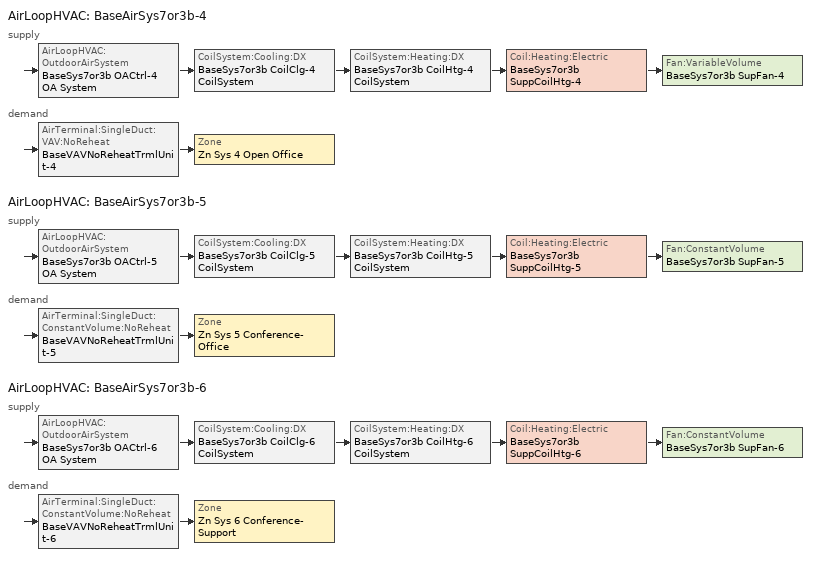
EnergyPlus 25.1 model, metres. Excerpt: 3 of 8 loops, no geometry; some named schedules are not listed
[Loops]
AirLoopHVAC 'BaseAirSys7or3b-4'
 supply: AirLoopHVAC:OutdoorAirSystem 'BaseSys7or3b OACtrl-4 OA System' > CoilSystem:Cooling:DX 'BaseSys7or3b CoilClg-4 CoilSystem' > CoilSystem:Heating:DX 'BaseSys7or3b CoilHtg-4 CoilSystem' > Coil:Heating:Electric 'BaseSys7or3b SuppCoilHtg-4' > Fan:VariableVolume 'BaseSys7or3b SupFan-4'
 demand: AirTerminal:SingleDuct:VAV:NoReheat 'BaseVAVNoReheatTrmlUnit-4' > Zone 'Zn Sys 4 Open Office'
AirLoopHVAC 'BaseAirSys7or3b-5'
 supply: AirLoopHVAC:OutdoorAirSystem 'BaseSys7or3b OACtrl-5 OA System' > CoilSystem:Cooling:DX 'BaseSys7or3b CoilClg-5 CoilSystem' > CoilSystem:Heating:DX 'BaseSys7or3b CoilHtg-5 CoilSystem' > Coil:Heating:Electric 'BaseSys7or3b SuppCoilHtg-5' > Fan:ConstantVolume 'BaseSys7or3b SupFan-5'
 demand: AirTerminal:SingleDuct:ConstantVolume:NoReheat 'BaseVAVNoReheatTrmlUnit-5' > Zone 'Zn Sys 5 Conference-Office'
AirLoopHVAC 'BaseAirSys7or3b-6'
 supply: AirLoopHVAC:OutdoorAirSystem 'BaseSys7or3b OACtrl-6 OA System' > CoilSystem:Cooling:DX 'BaseSys7or3b CoilClg-6 CoilSystem' > CoilSystem:Heating:DX 'BaseSys7or3b CoilHtg-6 CoilSystem' > Coil:Heating:Electric 'BaseSys7or3b SuppCoilHtg-6' > Fan:ConstantVolume 'BaseSys7or3b SupFan-6'
 demand: AirTerminal:SingleDuct:ConstantVolume:NoReheat 'BaseVAVNoReheatTrmlUnit-6' > Zone 'Zn Sys 6 Conference-Support'
[ZoneControl:Thermostat] Temperature Difference Between Cutout And Setpoint {deltaC}=0
Name | Zone or ZoneList | Control Type Schedule | Control 1
Zn Sys 4 Open Office Thermostat | Zn Sys 4 Open Office | Zn Sys 4 Open Office Thermostat Schedule | Zn Sys 4 Open Office Thermostat
Zn Sys 5 Conference-Office Thermostat | Zn Sys 5 Conference-Office | Zn Sys 5 Conference-Office Thermostat Schedule | Zn Sys 5 Conference-Office Thermostat
Zn Sys 6 Conference-Support Thermostat | Zn Sys 6 Conference-Support | Zn Sys 6 Conference-Support Thermostat Schedule | Zn Sys 6 Conference-Support Thermostat
[ThermostatSetpoint:DualSetpoint] Heating Setpoint Temperature Schedule=OfficeHtgSetpt; Cooling Setpoint Temperature Schedule=OfficeClgSetpt
Zn Sys 4 Open Office Thermostat; Zn Sys 5 Conference-Office Thermostat; Zn Sys 6 Conference-Support Thermostat
[Fan:ZoneExhaust] Availability Schedule=OfficeHVACAvail; Fan Total Efficiency=0.55575; System Availability Manager Coupling Mode=Decoupled; Balanced Exhaust Fraction Schedule=On
Name | Pressure Rise {Pa} | Maximum Flow Rate {m3/s}
Zn Sys 4 Open Office BaseExhFan | 619.135 | 0.440692
Zn Sys 5 Conference-Office BaseExhFan | 691.516 | 0.0574436
Zn Sys 6 Conference-Support BaseExhFan | 468.09 | 0.319381
[AirTerminal:SingleDuct:ConstantVolume:NoReheat] Availability Schedule=Always On Discrete
Name | Maximum Air Flow Rate {m3/s}
BaseVAVNoReheatTrmlUnit-5 | 0.30087
BaseVAVNoReheatTrmlUnit-6 | 0.778586
[Zone equipment]
Zn Sys 4 Open Office: Zn Sys 4 Open Office BaseExhFan, BaseVAVNoReheatTrmlUnit-4
Zn Sys 5 Conference-Office: Zn Sys 5 Conference-Office BaseExhFan, BaseVAVNoReheatTrmlUnit-5
Zn Sys 6 Conference-Support: Zn Sys 6 Conference-Support BaseExhFan, BaseVAVNoReheatTrmlUnit-6
[Sizing:Zone] Zone Cooling Design Supply Air Temperature Input Method=TemperatureDifference; Zone Cooling Design Supply Air Temperature {C}=14; Zone Cooling Design Supply Air Temperature Difference {deltaC}=11.1111; Zone Heating Design Supply Air Temperature Input Method=TemperatureDifference; Zone Heating Design Supply Air Temperature {C}=40; Zone Heating Design Supply Air Temperature Difference {deltaC}=13.8889; Zone Cooling Design Supply Air Humidity Ratio {kgWater/kgDryAir}=0.0085; Zone Heating Design Supply Air Humidity Ratio {kgWater/kgDryAir}=0.008; Zone Heating Sizing Factor=1; Zone Cooling Sizing Factor=1; Cooling Design Air Flow Method=DesignDay; Cooling Design Air Flow Rate {m3/s}=0; Cooling Minimum Air Flow per Zone Floor Area {m3/s-m2}=0; Cooling Minimum Air Flow {m3/s}=0; Cooling Minimum Air Flow Fraction=0; Heating Design Air Flow Rate {m3/s}=0; Heating Maximum Air Flow per Zone Floor Area {m3/s-m2}=0; Heating Maximum Air Flow {m3/s}=0; Account for Dedicated Outdoor Air System=No; Zone Load Sizing Method=Sensible Load Only No Latent Load; Zone Latent Cooling Design Supply Air Humidity Ratio Input Method=HumidityRatioDifference; Zone Cooling Design Supply Air Humidity Ratio Difference {kgWater/kgDryAir}=0.005; Zone Latent Heating Design Supply Air Humidity Ratio Input Method=HumidityRatioDifference; Zone Humidification Design Supply Air Humidity Ratio Difference {kgWater/kgDryAir}=0.005; Type of Space Sum to Use=Coincident
Name | Design Specification Outdoor Air Object | Heating Design Air Flow Method | Heating Maximum Air Flow Fraction
Zn Sys 4 Open Office | Zn Sys 4 Open Office Design Specification Outdoor Air | DesignDayWithLimit | 0.5
Zn Sys 5 Conference-Office | Zn Sys 5 Conference-Office Design Specification Outdoor Air | DesignDay | 0
Zn Sys 6 Conference-Support | Zn Sys 6 Conference-Support Design Specification Outdoor Air | DesignDay | 0
[DesignSpecification:OutdoorAir] Outdoor Air Method=Maximum; Outdoor Air Flow per Zone {m3/s}=0; Outdoor Air Flow Air Changes per Hour {1/hr}=0
Name | Outdoor Air Flow per Person {m3/s-person} | Outdoor Air Flow per Zone Floor Area {m3/s-m2}
Zn Sys 4 Open Office Design Specification Outdoor Air | 0 | 0.000790997
Zn Sys 5 Conference-Office Design Specification Outdoor Air | 0 | 0.00106307
Zn Sys 6 Conference-Support Design Specification Outdoor Air | 0.00707921 | 0.000762
[AirTerminal:SingleDuct:VAV:NoReheat]
BaseVAVNoReheatTrmlUnit-4: Availability Schedule=Always On Discrete; Maximum Air Flow Rate {m3/s}=2.5388; Zone Minimum Air Flow Input Method=FixedFlowRate; Constant Minimum Air Flow Fraction=0.3; Fixed Minimum Air Flow Rate {m3/s}=1.2694
[AirLoopHVAC] Design Return Air Flow Fraction of Supply Air Flow=1
Name | Design Supply Air Flow Rate {m3/s}
BaseAirSys7or3b-4 | 2.5388
BaseAirSys7or3b-5 | 0.30087
BaseAirSys7or3b-6 | 0.778586
[Sizing:System] Type of Load to Size On=Sensible; Design Outdoor Air Flow Rate {m3/s}=Autosize; Preheat Design Temperature {C}=5.68434e-14; Preheat Design Humidity Ratio {kgWater/kgDryAir}=0; Precool Design Temperature {C}=5.68434e-14; Precool Design Humidity Ratio {kgWater/kgDryAir}=0; Central Cooling Design Supply Air Temperature {C}=12.7778; Central Heating Design Supply Air Temperature {C}=35; Type of Zone Sum to Use=NonCoincident; 100% Outdoor Air in Cooling=No; 100% Outdoor Air in Heating=No; Central Cooling Design Supply Air Humidity Ratio {kgWater/kgDryAir}=0.0085; Central Heating Design Supply Air Humidity Ratio {kgWater/kgDryAir}=0.008; Cooling Supply Air Flow Rate Method=DesignDay; Cooling Supply Air Flow Rate {m3/s}=0; Cooling Supply Air Flow Rate Per Floor Area {m3/s-m2}=0.00996765; Cooling Fraction of Autosized Cooling Supply Air Flow Rate=1; Cooling Supply Air Flow Rate Per Unit Cooling Capacity {m3/s-W}=3.94755e-05; Heating Supply Air Flow Rate Method=DesignDay; Heating Supply Air Flow Rate {m3/s}=0; Heating Supply Air Flow Rate Per Floor Area {m3/s-m2}=0.00996765; Heating Fraction of Autosized Heating Supply Air Flow Rate=1; Heating Fraction of Autosized Cooling Supply Air Flow Rate=1; Heating Supply Air Flow Rate Per Unit Heating Capacity {m3/s-W}=3.15882e-05; System Outdoor Air Method=ZoneSum; Zone Maximum Outdoor Air Fraction=1; Cooling Design Capacity Method=CoolingDesignCapacity; Cooling Design Capacity {W}=Autosize; Cooling Design Capacity Per Floor Area {W/m2}=234.7; Fraction of Autosized Cooling Design Capacity=1; Heating Design Capacity Method=HeatingDesignCapacity; Heating Design Capacity {W}=Autosize; Heating Design Capacity Per Floor Area {W/m2}=157; Fraction of Autosized Heating Design Capacity=1; Central Cooling Capacity Control Method=OnOff; Occupant Diversity=Autosize
Name | Central Heating Maximum System Air Flow Ratio
BaseAirSys7or3b-4 | 0.5
BaseAirSys7or3b-5; BaseAirSys7or3b-6 | 1
[AvailabilityManager:NightCycle] Applicability Schedule=Always On Discrete; Fan Schedule=OfficeHVACAvail; Control Type=CycleOnControlZone; Thermostat Tolerance {deltaC}=1.11111; Cycling Run Time Control Type=ThermostatWithMinimumRunTime; Cycling Run Time {s}=900
Name | Control Zone or Zone List
Availability Manager Night Cycle 4 | Zn Sys 4 Open Office
Availability Manager Night Cycle 5 | Zn Sys 5 Conference-Office
Availability Manager Night Cycle 6 | Zn Sys 6 Conference-Support
[Controller:OutdoorAir] Minimum Outdoor Air Flow Rate {m3/s}=0; Maximum Outdoor Air Flow Rate {m3/s}=Autosize; Economizer Control Action Type=ModulateFlow; Lockout Type=NoLockout; Minimum Limit Type=FixedMinimum; High Humidity Control=No; High Humidity Outdoor Air Flow Ratio=1; Control High Indoor Humidity Based on Outdoor Humidity Ratio=Yes; Economizer Operation Staging=InterlockedWithMechanicalCooling
Name | Economizer Control Type | Economizer Maximum Limit Dry-Bulb Temperature {C} | Economizer Maximum Limit Enthalpy {J/kg} | Minimum Outdoor Air Schedule | Maximum Fraction of Outdoor Air Schedule | Mechanical Ventilation Controller | Heat Recovery Bypass Control Type
BaseSys7or3b OACtrl-4 | FixedDryBulb | 21.6667 | 116300 | BaseSys7or3b OACtrl-4 Schedule | BaseSys7or3b OACtrl-4 Max OA Schedule | BaseSys7or3b OACtrl-4 Mech Vent Controller | BypassWhenOAFlowGreaterThanMinimum
BaseSys7or3b OACtrl-5 | NoEconomizer |  | 64000 | BaseSys7or3b OACtrl-5 Schedule |  | BaseSys7or3b OACtrl-5 Mech Vent Controller | BypassWhenWithinEconomizerLimits
BaseSys7or3b OACtrl-6 | FixedDryBulb | 21.6667 | 116300 | BaseSys7or3b OACtrl-6 Schedule | BaseSys7or3b OACtrl-6 Max OA Schedule | BaseSys7or3b OACtrl-6 Mech Vent Controller | BypassWhenWithinEconomizerLimits
[Controller:MechanicalVentilation] System Outdoor Air Method=ZoneSum
Name | Availability Schedule | Demand Controlled Ventilation | Zone or ZoneList Name 1 | Design Specification Outdoor Air Object Name 1
BaseSys7or3b OACtrl-4 Mech Vent Controller | BaseSys7or3b OACtrl-4 Schedule | No | Zn Sys 4 Open Office | Zn Sys 4 Open Office Design Specification Outdoor Air
BaseSys7or3b OACtrl-5 Mech Vent Controller | BaseSys7or3b OACtrl-5 Schedule | No | Zn Sys 5 Conference-Office | Zn Sys 5 Conference-Office Design Specification Outdoor Air
BaseSys7or3b OACtrl-6 Mech Vent Controller | BaseSys7or3b OACtrl-6 Schedule | Yes | Zn Sys 6 Conference-Support | Zn Sys 6 Conference-Support Design Specification Outdoor Air
[SetpointManager:MixedAir] Control Variable=Temperature
Name | Setpoint Node or NodeList
BaseSys7or3b OACtrl-4 OA System Mixed Air Node OS Default SPM | BaseSys7or3b OACtrl-4 OA System Mixed Air Node
BaseSys7or3b CoilClg-4 Outlet Node OS Default SPM | BaseSys7or3b CoilClg-4 Outlet Node
BaseSys7or3b CoilHtg-4 Outlet Node OS Default SPM | BaseSys7or3b CoilHtg-4 Outlet Node
BaseSys7or3b SuppCoilHtg-4 Outlet Node OS Default SPM | BaseSys7or3b SuppCoilHtg-4 Outlet Node
BaseSys7or3b OACtrl-5 OA System Mixed Air Node OS Default SPM | BaseSys7or3b OACtrl-5 OA System Mixed Air Node
BaseSys7or3b CoilClg-5 Outlet Node OS Default SPM | BaseSys7or3b CoilClg-5 Outlet Node
BaseSys7or3b CoilHtg-5 Outlet Node OS Default SPM | BaseSys7or3b CoilHtg-5 Outlet Node
BaseSys7or3b SuppCoilHtg-5 Outlet Node OS Default SPM | BaseSys7or3b SuppCoilHtg-5 Outlet Node
BaseSys7or3b OACtrl-6 OA System Mixed Air Node OS Default SPM | BaseSys7or3b OACtrl-6 OA System Mixed Air Node
BaseSys7or3b CoilClg-6 Outlet Node OS Default SPM | BaseSys7or3b CoilClg-6 Outlet Node
BaseSys7or3b CoilHtg-6 Outlet Node OS Default SPM | BaseSys7or3b CoilHtg-6 Outlet Node
BaseSys7or3b SuppCoilHtg-6 Outlet Node OS Default SPM | BaseSys7or3b SuppCoilHtg-6 Outlet Node
[CoilSystem:Cooling:DX] Availability Schedule=Always On Discrete
Name | Cooling Coil
BaseSys7or3b CoilClg-4 CoilSystem | BaseSys7or3b CoilClg-4
BaseSys7or3b CoilClg-5 CoilSystem | BaseSys7or3b CoilClg-5
BaseSys7or3b CoilClg-6 CoilSystem | BaseSys7or3b CoilClg-6
[Coil:Cooling:DX:SingleSpeed] Availability Schedule=Always On Discrete; Gross Rated Sensible Heat Ratio=Autosize; Gross Rated Cooling COP {W/W}=4.07563; Rated Evaporator Fan Power Per Volume Flow Rate 2017 {W/(m3/s)}=773.3; Rated Evaporator Fan Power Per Volume Flow Rate 2023 {W/(m3/s)}=934.4; Total Cooling Capacity Function of Temperature Curve=CoilClgDXQRatio_fTwbToadbSI; Total Cooling Capacity Function of Flow Fraction Curve=CoilClgDXSnglQRatio_fCFMRatio; Energy Input Ratio Function of Flow Fraction Curve=CoilClgDXSnglEIRRatio_fCFMRatio; Part Load Fraction Correlation Curve=CoilClgDXSEEREIRRatio_fQFrac; Minimum Outdoor Dry-Bulb Temperature for Compressor Operation {C}=-25; Nominal Time for Condensate Removal to Begin {s}=0; Ratio of Initial Moisture Evaporation Rate and Steady State Latent Capacity=0; Maximum Cycling Rate {cycles/hr}=0; Latent Capacity Time Constant {s}=0; Condenser Type=AirCooled; Evaporative Condenser Effectiveness=0.9; Evaporative Condenser Air Flow Rate {m3/s}=Autosize; Evaporative Condenser Pump Rated Power Consumption {W}=Autosize; Crankcase Heater Capacity {W}=0; Maximum Outdoor Dry-Bulb Temperature for Crankcase Heater Operation {C}=10; Basin Heater Capacity {W/K}=0; Basin Heater Setpoint Temperature {C}=2
Name | Gross Rated Total Cooling Capacity {W} | Rated Air Flow Rate {m3/s} | Energy Input Ratio Function of Temperature Curve
BaseSys7or3b CoilClg-5 | 6108.01 | 0.30087 | CoilClgDXSEEREIR_fTwbToadbSI-4
BaseSys7or3b CoilClg-6 | 16534.5 | 0.778586 | CoilClgDXSEEREIR_fTwbToadbSI-5
[Fan:ConstantVolume] Availability Schedule=OfficeHVACAvail; Motor In Airstream Fraction=1
Name | Fan Total Efficiency | Pressure Rise {Pa} | Maximum Flow Rate {m3/s} | Motor Efficiency
BaseSys7or3b SupFan-5 | 0.55575 | 742.15 | 0.30087 | 0.855
BaseSys7or3b SupFan-6 | 0.56225 | 690.143 | 0.778586 | 0.865
[SetpointManager:SingleZone:Reheat] Control Variable=Temperature
Name | Minimum Supply Air Temperature {C} | Maximum Supply Air Temperature {C} | Control Zone | Setpoint Node or NodeList
Setpoint Manager Single Zone Reheat 4 | 12.7778 | 35 | Zn Sys 4 Open Office | BaseSys7or3b SupFan-4 Outlet Node
Setpoint Manager Single Zone Reheat 5 | -99 | 99 | Zn Sys 5 Conference-Office | BaseSys7or3b SupFan-5 Outlet Node
Setpoint Manager Single Zone Reheat 6 | -99 | 99 | Zn Sys 6 Conference-Support | BaseSys7or3b SupFan-6 Outlet Node
[CoilSystem:Heating:DX] Availability Schedule=Always On Discrete
Name | Heating Coil
BaseSys7or3b CoilHtg-4 CoilSystem | BaseSys7or3b CoilHtg-4
BaseSys7or3b CoilHtg-5 CoilSystem | BaseSys7or3b CoilHtg-5
BaseSys7or3b CoilHtg-6 CoilSystem | BaseSys7or3b CoilHtg-6
[Coil:Heating:DX:SingleSpeed] Availability Schedule=Always On Discrete; Rated Supply Fan Power Per Volume Flow Rate 2017 {W/(m3/s)}=773.3; Rated Supply Fan Power Per Volume Flow Rate 2023 {W/(m3/s)}=934.4; Heating Capacity Function of Temperature Curve=CoilHtgHPQRatio_fToadbSI; Heating Capacity Function of Flow Fraction Curve=CoilHtgHPQRatio_fCFMRatio; Energy Input Ratio Function of Temperature Curve=CoilHtgHPEIRRatio_fToadbSI; Energy Input Ratio Function of Flow Fraction Curve=CoilHtgHPEIRRatio_fCFMRatio; Part Load Fraction Correlation Curve=CoilHtgHPEIRRatio_fQFrac; Minimum Outdoor Dry-Bulb Temperature for Compressor Operation {C}=-8.33333; Maximum Outdoor Dry-Bulb Temperature for Defrost Operation {C}=4.44444; Maximum Outdoor Dry-Bulb Temperature for Crankcase Heater Operation {C}=10; Defrost Strategy=ReverseCycle; Defrost Control=Timed; Defrost Time Period Fraction=0.058333; Resistive Defrost Heater Capacity {W}=2000
Name | Gross Rated Heating Capacity {W} | Gross Rated Heating COP {W/W} | Rated Air Flow Rate {m3/s} | Defrost Energy Input Ratio Function of Temperature Curve | Crankcase Heater Capacity {W}
BaseSys7or3b CoilHtg-4 | 53397.3 | 3.64834 | 2.5388 | BaseSys7or3b CoilHtg-4 Defrost Curve | 145.523
BaseSys7or3b CoilHtg-5 | 6108.01 | 3.52162 | 0.30087 | BaseSys7or3b CoilHtg-5 Defrost Curve | 16.6462
BaseSys7or3b CoilHtg-6 | 16534.5 | 3.52162 | 0.778586 | BaseSys7or3b CoilHtg-6 Defrost Curve | 45.0614
[Coil:Heating:Electric] Efficiency=1
Name | Availability Schedule | Nominal Capacity {W}
BaseSys7or3b SuppCoilHtg-4 | BaseSys7or3b SuppCoilHtg-4 AvailSch | 33279.4
BaseSys7or3b SuppCoilHtg-5 | BaseSys7or3b SuppCoilHtg-5 AvailSch | 4044.73
BaseSys7or3b SuppCoilHtg-6 | BaseSys7or3b SuppCoilHtg-6 AvailSch | 14195.9
[Coil:Cooling:DX:TwoSpeed]
BaseSys7or3b CoilClg-4: Availability Schedule=Always On Discrete; High Speed Gross Rated Total Cooling Capacity {W}=53397.3; High Speed Rated Sensible Heat Ratio=Autosize; High Speed Gross Rated Cooling COP {W/W}=3.74515; High Speed Rated Air Flow Rate {m3/s}=2.5388; High Speed Rated Evaporator Fan Power Per Volume Flow Rate 2017 {W/(m3/s)}=773.3; High Speed Rated Evaporator Fan Power Per Volume Flow Rate 2023 {W/(m3/s)}=934.4; Unit Internal Static Air Pressure {Pa}=773.3; Total Cooling Capacity Function of Temperature Curve=CoilClgDXQRatio_fTwbToadbSI; Total Cooling Capacity Function of Flow Fraction Curve=CoilClgDXDblQRatio_fCFMRatio; Energy Input Ratio Function of Temperature Curve=CoilClgDXEIRRatio_fTwbToadbSI; Energy Input Ratio Function of Flow Fraction Curve=CoilClgDXDblEIRRatio_fCFMRatio; Part Load Fraction Correlation Curve=CoilClgDXEIRRatio_fQFrac; Low Speed Gross Rated Total Cooling Capacity {W}=26698.6; Low Speed Gross Rated Sensible Heat Ratio=Autosize; Low Speed Gross Rated Cooling COP {W/W}=3.74515; Low Speed Rated Air Flow Rate {m3/s}=1.2694; Low Speed Rated Evaporator Fan Power Per Volume Flow Rate 2017 {W/(m3/s)}=773.3; Low Speed Rated Evaporator Fan Power Per Volume Flow Rate 2023 {W/(m3/s)}=934.4; Low Speed Total Cooling Capacity Function of Temperature Curve=CoilClgDXQRatio_fTwbToadbSI 1; Low Speed Energy Input Ratio Function of Temperature Curve=CoilClgDXEIRRatio_fTwbToadbSI 1; Condenser Type=AirCooled; Minimum Outdoor Dry-Bulb Temperature for Compressor Operation {C}=-25; High Speed Evaporative Condenser Effectiveness=0.9; High Speed Evaporative Condenser Air Flow Rate {m3/s}=Autosize; High Speed Evaporative Condenser Pump Rated Power Consumption {W}=Autosize; Low Speed Evaporative Condenser Effectiveness=0.9; Low Speed Evaporative Condenser Air Flow Rate {m3/s}=Autosize; Low Speed Evaporative Condenser Pump Rated Power Consumption {W}=Autosize; Basin Heater Capacity {W/K}=0; Basin Heater Setpoint Temperature {C}=2
[Fan:VariableVolume]
BaseSys7or3b SupFan-4: Availability Schedule=OfficeHVACAvail; Fan Total Efficiency=0.58175; Pressure Rise {Pa}=775.444; Maximum Flow Rate {m3/s}=2.5388; Fan Power Minimum Flow Rate Input Method=FixedFlowRate; Fan Power Minimum Flow Fraction=0; Fan Power Minimum Air Flow Rate {m3/s}=1.2694; Motor Efficiency=0.895; Motor In Airstream Fraction=1; Fan Power Coefficient 1=0.027828; Fan Power Coefficient 2=0.026583; Fan Power Coefficient 3=-0.087069; Fan Power Coefficient 4=1.03092; Fan Power Coefficient 5=0
[Schedule:Year]
OfficeHtgSetpt: OfficeHtgSetptWk, 1, 1, 12, 31
OfficeClgSetpt: OfficeClgSetptWk, 1, 1, 12, 31
OfficeHVACAvail: OfficeHVACAvailWk, 1, 1, 12, 31
On: OnWk, 1, 1, 12, 31
BaseSys7or3b OACtrl-4 Schedule: BaseSys7or3b OACtrl-4 Schedule Week 1, 1, 1, 12, 31
BaseSys7or3b OACtrl-5 Schedule: BaseSys7or3b OACtrl-5 Schedule Week 1, 1, 1, 12, 31
BaseSys7or3b OACtrl-6 Schedule: BaseSys7or3b OACtrl-6 Schedule Week 1, 1, 1, 12, 31
BaseSys7or3b OACtrl-4 Max OA Schedule: BaseSys7or3b OACtrl-4 Max OA Schedule Week Rule - Jan1-Dec31, 1, 1, 12, 31
BaseSys7or3b OACtrl-6 Max OA Schedule: BaseSys7or3b OACtrl-6 Max OA Schedule Week Rule - Jan1-Dec31, 1, 1, 12, 31
[Schedule:Week:Daily]
OfficeHVACAvailWk: OfficeHVACAvailSun, OfficeHVACAvailWD, OfficeHVACAvailWD, OfficeHVACAvailWD, OfficeHVACAvailWD, OfficeHVACAvailWD, OfficeHVACAvailSat, OfficeHVACAvailSun, AllOnHVACAvailDay, AllOnHVACAvailDay, OfficeHVACAvailSun, OfficeHVACAvailSun
OnWk: OnDay, OnDay, OnDay, OnDay, OnDay, OnDay, OnDay, OnDay, OnDay, OnDay, OnDay, OnDay
BaseSys7or3b OACtrl-4 Schedule Week 1: BaseSys7or3b OACtrl-4 Schedule Week 1 Sunday, BaseSys7or3b OACtrl-4 Schedule Week 1 Monday, BaseSys7or3b OACtrl-4 Schedule Week 1 Tuesday, BaseSys7or3b OACtrl-4 Schedule Week 1 Wednesday, BaseSys7or3b OACtrl-4 Schedule Week 1 Thursday, BaseSys7or3b OACtrl-4 Schedule Week 1 Friday, BaseSys7or3b OACtrl-4 Schedule Week 1 Saturday, BaseSys7or3b OACtrl-4 Schedule Week 1 Holiday, BaseSys7or3b OACtrl-4 Schedule Week 1 Summer, BaseSys7or3b OACtrl-4 Schedule Week 1 Winter, BaseSys7or3b OACtrl-4 Schedule Week 1 Custom 1, BaseSys7or3b OACtrl-4 Schedule Week 1 Custom 2
[Schedule:Compact]
Zn Sys 4 Open Office Thermostat Schedule; Zn Sys 5 Conference-Office Thermostat Schedule; Zn Sys 6 Conference-Support Thermostat Schedule: Through: 12/31, For: AllDays, Until: 24:00, 4
[Schedule:Constant] Hourly Value=1
Always On Discrete; BaseSys7or3b SuppCoilHtg-4 AvailSch; BaseSys7or3b SuppCoilHtg-5 AvailSch; BaseSys7or3b SuppCoilHtg-6 AvailSch
[Curve:Biquadratic]
Name | Coefficient1 Constant | Coefficient2 x | Coefficient3 x**2 | Coefficient4 y | Coefficient5 y**2 | Coefficient6 x*y | Minimum Value of x {BasedOnField A2} | Maximum Value of x {BasedOnField A2} | Minimum Value of y {BasedOnField A3} | Maximum Value of y {BasedOnField A3} | Minimum Curve Output {BasedOnField A4} | Maximum Curve Output {BasedOnField A4}
CoilClgDXQRatio_fTwbToadbSI; CoilClgDXQRatio_fTwbToadbSI 1 | 0.86779 | 0.014245 | 0.000554 | -0.007569 | 3.2e-05 | -0.000191 | 13.89 | 25 | 23.89 | 46.11 | 0.77 | 1.29
CoilClgDXEIRRatio_fTwbToadbSI; CoilClgDXEIRRatio_fTwbToadbSI 1 | 0.116709 | 0.028458 | -0.000411 | 0.021422 | 0.000162 | -0.00068 | 13.89 | 25 | 23.89 | 46.11 | 0.77 | 1.33
BaseSys7or3b CoilHtg-4 Defrost Curve; BaseSys7or3b CoilHtg-5 Defrost Curve; BaseSys7or3b CoilHtg-6 Defrost Curve | 1 | 0 | 0 | 0 | 0 | 0 | 0 | 1 | 0 | 1
[Curve:Quadratic] Minimum Value of x {BasedOnField A2}=0
Name | Coefficient1 Constant | Coefficient2 x | Coefficient3 x**2 | Maximum Value of x {BasedOnField A2} | Minimum Curve Output {BasedOnField A3} | Maximum Curve Output {BasedOnField A3}
CoilClgDXSnglQRatio_fCFMRatio | 0.8 | 0.2 | 0 | 100 | 0.8
CoilClgDXSnglEIRRatio_fCFMRatio | 1.156 | -0.1816 | 0.0256 | 100
CoilHtgHPQRatio_fCFMRatio | 0.84 | 0.16 | 0 | 100 | 0.84
CoilHtgHPEIRRatio_fCFMRatio | 1.3824 | -0.4336 | 0.0512 | 1
CoilHtgHPEIRRatio_fQFrac | 0.85 | 0.15 | 0 | 1 | 0.85 | 1
[Curve:Cubic]
Name | Coefficient1 Constant | Coefficient2 x | Coefficient3 x**2 | Coefficient4 x**3 | Minimum Value of x {BasedOnField A2} | Maximum Value of x {BasedOnField A2} | Minimum Curve Output {BasedOnField A3} | Maximum Curve Output {BasedOnField A3}
CoilClgDXSEEREIRRatio_fQFrac | 1 | 0 | 0 | 0 | 0.7 | 1 | 1 | 1
CoilHtgHPQRatio_fToadbSI | 0.729009 | 0.031928 | 0.000136 | -9e-06 | 0 | 10 | 0.17 | 1.05
CoilHtgHPEIRRatio_fToadbSI | 1.21829 | -0.036117 | 0.00142 | -2.7e-05 | 0 | 10 | 0.97 | 3.18
CoilClgDXDblQRatio_fCFMRatio | 0.472786 | 1.24334 | -1.03871 | 0.322578 | 0 | 100 | 0.47
CoilClgDXDblEIRRatio_fCFMRatio | 1.00795 | 0.345441 | -0.692289 | 0.338899 | 0 | 100
CoilClgDXEIRRatio_fQFrac | 0 | 5.1091 | -8.5515 | 4.4744 | 0.7 | 1 | 0.92 | 1
[Table:Lookup]
CoilClgDXSEEREIR_fTwbToadbSI-4: CoilClgDXSEEREIR_fTwbToadbSI-4_IndependentVariableList, DivisorOnly, 1, Dimensionless, 0.916875, 1.16301, 1.41138, 0.78414, 1, 1.21791, 0.690413, 0.884805, 1.08116
CoilClgDXSEEREIR_fTwbToadbSI-5: CoilClgDXSEEREIR_fTwbToadbSI-5_IndependentVariableList, DivisorOnly, 1, Dimensionless, 0.916875, 1.16301, 1.41138, 0.78414, 1, 1.21791, 0.690413, 0.884805, 1.08116
